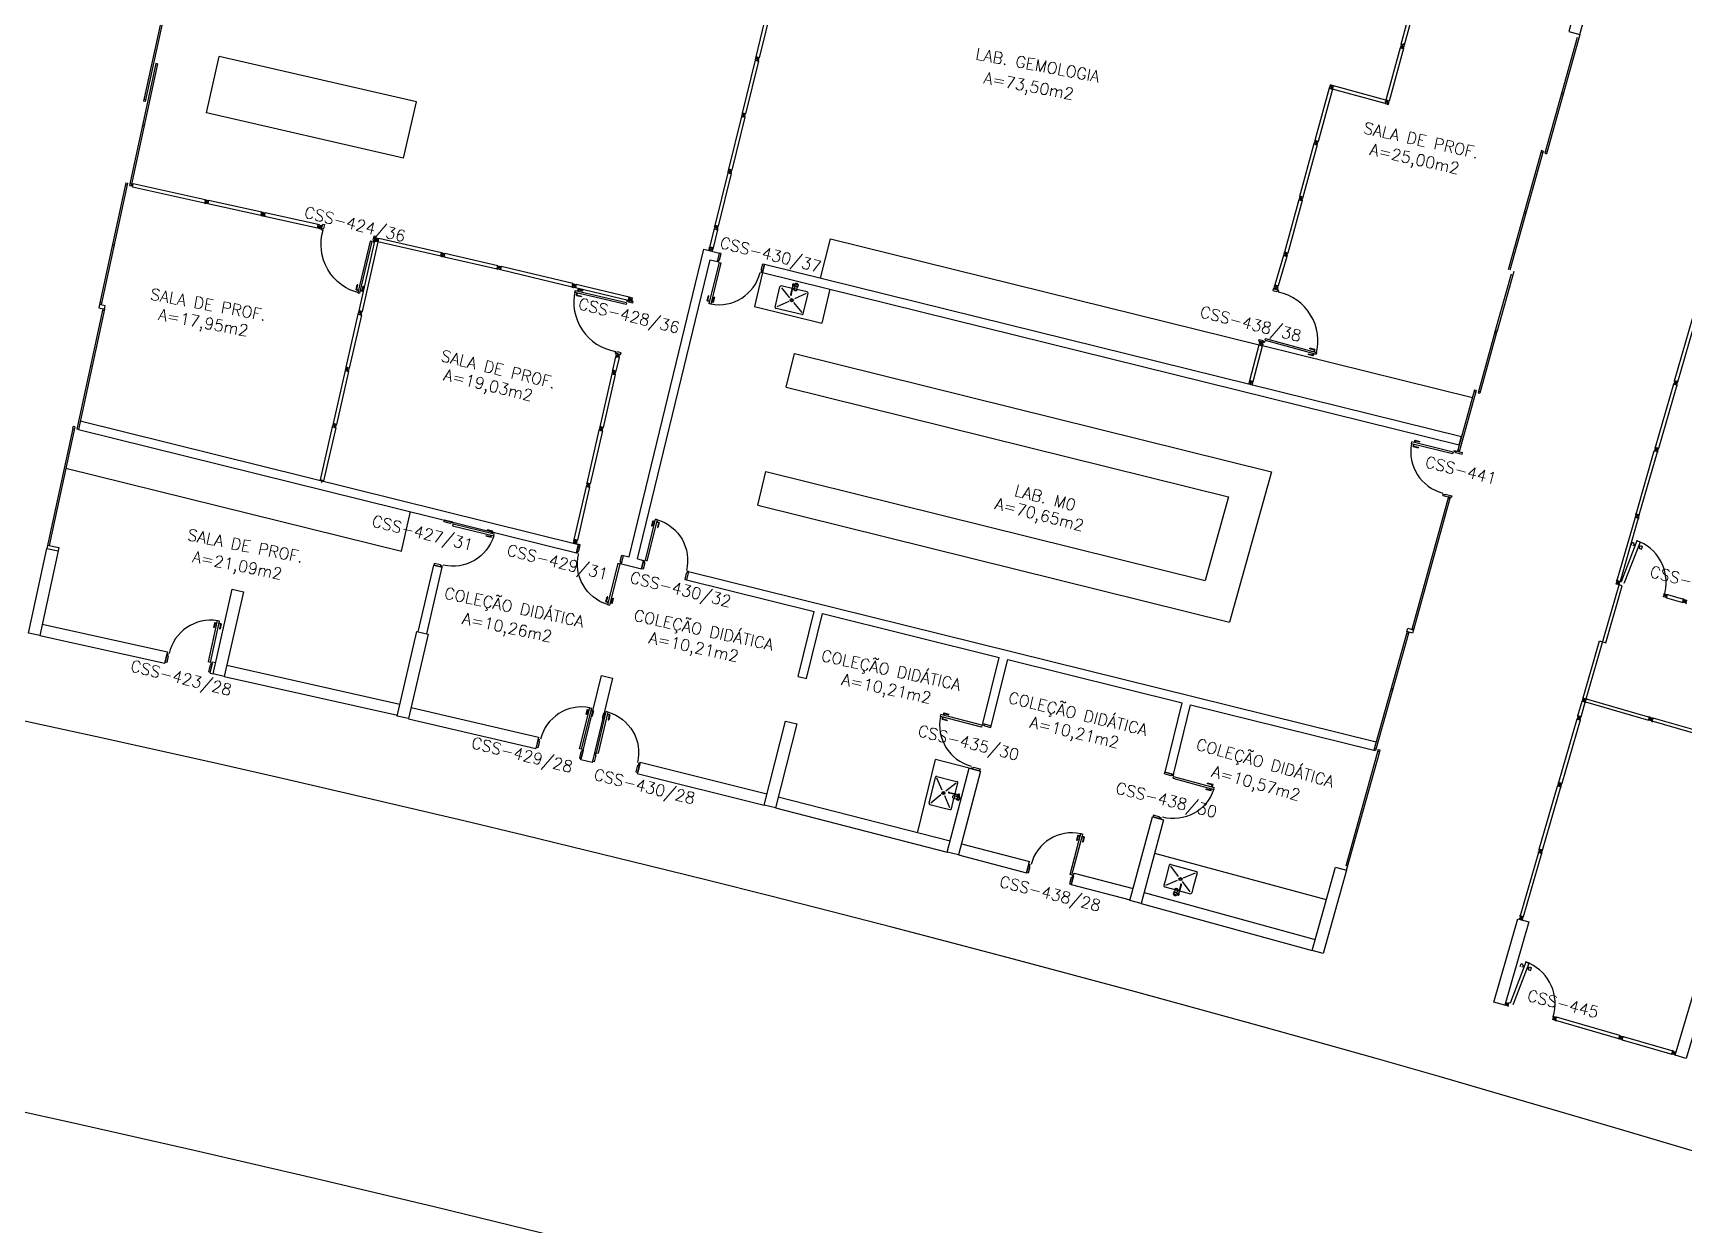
# Model space of a CAD drawing. Extents: x -152 to 150, y 325 to 437.
# Drawn here: x 81.53 to 110.09, y 365.49 to 386.11 of the extents above; entities that cross this region are included whole.
import ezdxf
from ezdxf.enums import TextEntityAlignment as Align

# ---------------------------------------------------------------- set-up
doc = ezdxf.new("R2010")
doc.units = 0
doc.header["$LTSCALE"] = 0.01
doc.header["$MEASUREMENT"] = 0
doc.layers.get('0').update_dxf_attribs({"linetype": 'CONTINUOUS'})
for name, color, linetype in [('ALV', 2, 'CONTINUOUS'), ('AREA', 2, 'CONTINUOUS'), ('BANC', 2, 'CONTINUOUS'), ('DIV', 2, 'CONTINUOUS'), ('ESQ', 1, 'CONTINUOUS'), ('ESTR', 3, 'CONTINUOUS'), ('PEÇAS', 1, 'CONTINUOUS'), ('PISO', 1, 'CONTINUOUS'), ('TEXTO', 2, 'CONTINUOUS'), ('TEXTO-ENDEREÇO', 2, 'CONTINUOUS')]:
    doc.layers.add(name, color=color, linetype=linetype)
doc.styles.add('UNB-100', font='simplex.shx', dxfattribs={"height": 3})
doc.styles.add('UNB-100-1', font='simplex.shx', dxfattribs={"height": 0.2})

# ---------------------------------------------------------------- blocks, each defined once
blk = doc.blocks.new('INOXA1-P')
for p, q in [((0.043, 0.008), (0.043, -0.022)), ((0.062, 0.04), (0.071, 0.04)), ((0.131, 0.048), (0.076, 0.043)), ((0.131, -0.002), (0.076, 0.003)), ((0.12, 0.23), (0.12, 0.047)), ((0.22, 0.25), (0.14, 0.25)), ((0.15, 0.22), (0.287, 0.043)), ((0.5, 0.25), (0.22, 0.25)), ((0.353, 0.043), (0.49, 0.22)), ((0.52, 0.23), (0.52, -0.23)), ((0.22, -0.027), (0.054, -0.027)), ((0.22, -0.037), (0.054, -0.037)), ((0.063, -0.003), (0.063, -0.021)), ((0.12, -0.001), (0.12, -0.027)), ((0.12, -0.037), (0.12, -0.23)), ((0.22, -0.25), (0.14, -0.25)), ((0.15, -0.22), (0.287, -0.043)), ((0.231, -0.027), (0.22, -0.027)), ((0.231, -0.037), (0.22, -0.037)), ((0.5, -0.25), (0.22, -0.25)), ((0.353, -0.043), (0.49, -0.22))]:
    blk.add_line(p, q)
blk.add_lwpolyline([(0.076, 0.003), (0.072, 0.004), (0.069, 0.009), (0.067, 0.015), (0.066, 0.023), (0.067, 0.031), (0.069, 0.037), (0.072, 0.042), (0.076, 0.043)])
blk.add_lwpolyline([(0.131, 0.048), (0.137, 0.046), (0.143, 0.041), (0.147, 0.033), (0.148, 0.023), (0.147, 0.013), (0.143, 0.006), (0.137, 0), (0.131, -0.002), (0.125, 0), (0.119, 0.006), (0.115, 0.013), (0.114, 0.023), (0.115, 0.033), (0.119, 0.041), (0.125, 0.046)], close=True)
for radius in [0.0266, 0.0163]:
    blk.add_circle((0.32, 0), radius)
for centre, radius, start, end in [((0.054, 0.023), 0.0349, 36.1705, 252.2568), ((0.054, 0.023), 0.0189, 62.7367, 235.7375), ((0.073, -0.003), 0.01, 102.8285, 180), ((0.054, 0.023), 0.0349, 285.5373, 323.9987), ((0.14, 0.23), 0.02, 90, 180), ((0.5, 0.23), 0.02, 360, 90), ((0.054, -0.032), 0.0145, 20.161, 339.839), ((0.054, -0.032), 0.005, 90.0037, 269.9963), ((0.14, -0.23), 0.02, 180, 270), ((0.231, -0.032), 0.00738, 222.6559, 137.3441), ((0.231, -0.032), 0.005, 269.9935, 90.0065), ((0.5, -0.23), 0.02, 270, 360)]:
    blk.add_arc(centre, radius, start, end)
blk = doc.blocks.new('PILAR-SSC')
for points in [[(0.003, -27.952), (0.203, -27.952), (0.203, -26.452), (0.003, -26.452)], [(0.203, -42.962), (0.203, -44.462), (0.003, -44.462), (0.003, -42.962)]]:
    blk.add_lwpolyline(points, close=True)
blk = doc.blocks.new('DIVMT-SSC')
for p, q in [((0, 0.005), (0, -0.005)), ((0, -0.005), (0, 0.005)), ((-0.03, -0.03), (-0.03, -0.97)), ((0.006, -0.03), (-0.006, -0.03)), ((-0.005, 0), (0.005, 0)), ((0.005, 0), (-0.005, 0)), ((0.006, -0.02), (0.006, -0.03)), ((0.03, -0.03), (0.03, -0.97)), ((0.03, -0.97), (-0.03, -0.97)), ((-0.006, -0.98), (-0.006, -0.97)), ((-0.006, -0.98), (0.006, -0.98)), ((0.006, -1.001), (-0.006, -1.001)), ((0.005, -0.97), (-0.005, -0.97)), ((0, -0.994), (0, -1.007)), ((0, -1.02), (0, -1.021)), ((0.006, -0.98), (0.006, -0.97))]:
    blk.add_line(p, q)
blk.add_lwpolyline([(0.006, -0.02), (-0.006, -0.02), (0.006, -0.02), (0.006, -0.03), (0.03, -0.03), (0.03, -0.008), (0.02, -0.008), (0.02, 0.008), (0.03, 0.008), (0.03, 0.03), (0.006, 0.03), (0.006, 0.02), (-0.006, 0.02), (-0.006, 0.03), (-0.03, 0.03), (-0.03, 0.008), (-0.02, 0.008), (-0.02, -0.008), (-0.03, -0.008), (-0.03, -0.03), (-0.006, -0.03), (-0.006, -0.02), (-0.006, -0.03)])
blk = doc.blocks.new('PD80-SSC')
at = {"color": 2}
for p, q in [((-0.777, 0.01), (-0.777, -0.03)), ((-0.777, 0.01), (-0.687, 0.01)), ((-0.687, 0), (-0.687, 0.01)), ((-0.075, 0), (0.075, 0)), ((-0.075, 0), (-0.075, -0.02)), ((0.075, -0.03), (0.075, 0)), ((-0.817, -0.065), (-0.817, -0.03)), ((-0.085, -0.03), (-0.817, -0.03)), ((-0.085, -0.065), (-0.817, -0.065)), ((-0.777, -0.105), (-0.777, -0.065)), ((-0.777, -0.105), (-0.687, -0.105)), ((-0.767, 0), (-0.767, -0.03)), ((-0.767, 0), (-0.687, 0)), ((-0.767, -0.095), (-0.767, -0.065)), ((-0.767, -0.095), (-0.687, -0.095)), ((-0.687, -0.095), (-0.687, -0.105)), ((-0.085, -0.03), (-0.085, -0.065)), ((-0.075, -0.02), (-0.04, -0.02)), ((-0.04, -0.03), (-0.04, -0.02)), ((-0.04, -0.03), (0.075, -0.03)), ((-0.075, -0.781), (-0.04, -0.781)), ((-0.075, -0.801), (-0.075, -0.781)), ((-0.075, -0.801), (0.075, -0.801)), ((-0.075, -0.802), (0.075, -0.802)), ((-0.04, -0.771), (0.075, -0.771)), ((-0.04, -0.771), (-0.04, -0.781)), ((0.075, -0.771), (0.075, -0.801))]:
    blk.add_line(p, q, dxfattribs=at)
at = {"color": 1}
blk.add_arc((-0.085, -0.03), 0.731, 182.6571, 270, dxfattribs=at)
blk = doc.blocks.new('MTT-SSC')
for p, q in [((-0.006, 0.03), (-0.03, 0.03)), ((-0.03, 0.008), (-0.03, 0.03)), ((-0.03, 0.008), (-0.02, 0.008)), ((-0.02, -0.008), (-0.02, 0.008)), ((-0.006, 0.0205), (-0.006, 0.03)), ((0.006, 0.0205), (-0.006, 0.0205)), ((0.0051, 0), (-0.0051, 0)), ((-0.0051, 0), (0.0051, 0)), ((0, -0.0051), (0, 0.0051)), ((0, 0.0051), (0, -0.0051)), ((0.006, 0.0205), (0.006, 0.03)), ((0.006, 0.03), (0.03, 0.03)), ((0.02, -0.008), (0.02, 0.008)), ((0.03, 0.008), (0.02, 0.008)), ((0.03, 0.008), (0.03, 0.03)), ((-0.03, -0.008), (-0.02, -0.008)), ((-0.03, -0.008), (-0.03, -0.03)), ((-0.03, -0.03), (-0.006, -0.03)), ((-0.03, -0.03), (-0.009, -0.03)), ((-0.009, -0.03), (-0.027, -0.03)), ((-0.006, -0.0205), (-0.006, -0.03)), ((-0.006, -0.0205), (-0.006, -0.03)), ((0.006, -0.0205), (-0.006, -0.0205)), ((-0.006, -0.0205), (0.006, -0.0205)), ((0.006, -0.0205), (0.006, -0.03)), ((0.006, -0.0205), (0.006, -0.03)), ((0.03, -0.03), (0.006, -0.03)), ((0.03, -0.008), (0.02, -0.008)), ((0.03, -0.008), (0.03, -0.03))]:
    blk.add_line(p, q)
blk = doc.blocks.new('DIV-SSC')
for p, q in [((-0.005, 0), (0.005, 0)), ((0, 0.005), (0, -0.005)), ((-0.03, -0.03), (-0.03, -0.97)), ((0.03, -0.03), (-0.03, -0.03)), ((-0.03, -0.03), (-0.009, -0.03)), ((-0.009, -0.03), (-0.027, -0.03)), ((-0.006, -0.02), (0.006, -0.02)), ((-0.006, -0.02), (-0.006, -0.03)), ((-0.005, -0.022), (0.005, -0.022)), ((-0.005, -0.022), (-0.005, -0.029)), ((0.005, -0.029), (-0.005, -0.029)), ((0.005, -0.03), (-0.005, -0.03)), ((0.005, -0.022), (0.005, -0.029)), ((0.006, -0.02), (0.006, -0.03)), ((0.03, -0.03), (0.03, -0.97)), ((0.03, -0.97), (-0.03, -0.97)), ((0.007, -0.999), (-0.007, -0.999)), ((-0.006, -0.98), (-0.006, -0.97)), ((-0.006, -0.98), (0.006, -0.98)), ((0.005, -0.97), (-0.005, -0.97)), ((0, -0.991), (0, -1.006)), ((0.006, -0.98), (0.006, -0.97))]:
    blk.add_line(p, q)
blk = doc.blocks.new('PDV2D-SSC')
for p, q in [((-0.148, 0.925), (-0.108, 0.925)), ((-0.148, 0.925), (-0.148, 0.835)), ((-0.138, 0.915), (-0.108, 0.915)), ((-0.138, 0.915), (-0.138, 0.835)), ((-0.106, 0.965), (-0.076, 0.965)), ((-0.106, 0.05), (-0.106, 0.965)), ((-0.076, 0.05), (-0.076, 0.965)), ((-0.034, 0.925), (-0.074, 0.925)), ((-0.044, 0.915), (-0.074, 0.915)), ((-0.044, 0.915), (-0.044, 0.835)), ((-0.034, 0.925), (-0.034, 0.835)), ((-0.138, 0.835), (-0.148, 0.835)), ((-0.044, 0.835), (-0.034, 0.835)), ((-0.95, 0.05), (-0.97, 0.05)), ((-0.97, 0.05), (-0.97, 0.035)), ((-0.97, 0.035), (-0.97, -0.035)), ((-0.95, 0.02), (-0.95, 0.05)), ((-0.95, 0.02), (-0.94, 0.02)), ((-0.94, -0.05), (-0.94, 0.02)), ((-0.076, 0.05), (-0.106, 0.05)), ((-0.051, 0.02), (-0.061, 0.02)), ((-0.061, -0.05), (-0.061, 0.02)), ((-0.051, 0.05), (-0.031, 0.05)), ((-0.051, 0.02), (-0.051, 0.05)), ((-0.031, 0.05), (-0.031, -0.05)), ((-0.97, -0.035), (-0.97, -0.05)), ((-0.97, -0.05), (-0.94, -0.05)), ((-0.031, -0.05), (-0.061, -0.05))]:
    blk.add_line(p, q)
at = {"color": 1}
blk.add_arc((-0.076, 0.1), 0.865, 90, 183.3214, dxfattribs=at)
blk = doc.blocks.new('A$C73356FFD')
at = {"layer": 'DIV'}
for p, q in [((0.025, 0.03), (0.035, 0.03)), ((0.035, 0.03), (0.025, 0.03)), ((0.03, 0.025), (0.03, 0.035)), ((0.03, 0.035), (0.03, 0.025))]:
    blk.add_line(p, q, dxfattribs=at)
blk.add_lwpolyline([(0.009, 0.036), (0, 0.036), (0, 0.06), (0.022, 0.06), (0.022, 0.05), (0.038, 0.05), (0.038, 0.06), (0.06, 0.06), (0.06, 0.036), (0.05, 0.036), (0.05, 0.024), (0.06, 0.024), (0.06, 0), (0.038, 0), (0.038, 0.01), (0.022, 0.01), (0.022, 0), (0, 0), (0, 0.024), (0.009, 0.024)], close=True, dxfattribs=at)
blk = doc.blocks.new('A$C265F004B')
at = {"linetype": 'Continuous'}
blk.add_blockref('A$C73356FFD', (0, 0), dxfattribs=at)
blk = doc.blocks.new('DIVINI-SSC')
for p, q in [((-0.02, 0), (-0.02, -0.008)), ((-0.02, 0), (0.001, 0)), ((-0.005, 0), (0.005, 0)), ((0, 0.005), (0, -0.005)), ((0.001, 0), (0.02, 0)), ((-0.03, -0.008), (-0.02, -0.008)), ((-0.03, -0.008), (-0.03, -0.028)), ((-0.03, -0.028), (-0.008, -0.028)), ((-0.03, -0.03), (0.03, -0.03)), ((-0.03, -0.975), (-0.03, -0.03)), ((-0.009, -0.03), (-0.027, -0.03)), ((-0.008, -0.019), (0.008, -0.019)), ((-0.008, -0.019), (-0.008, -0.028)), ((-0.006, -0.021), (-0.006, -0.03)), ((0.006, -0.021), (-0.006, -0.021)), ((-0.006, -0.023), (-0.006, -0.027)), ((-0.004, -0.021), (0.004, -0.021)), ((0.006, -0.021), (0.006, -0.03)), ((0.006, -0.023), (0.006, -0.027)), ((0.008, -0.019), (0.008, -0.028)), ((0.03, -0.028), (0.008, -0.028)), ((0.009, -0.03), (0.027, -0.03)), ((0.02, 0), (0.02, -0.008)), ((0.03, -0.008), (0.02, -0.008)), ((0.03, -0.008), (0.03, -0.028)), ((0.03, -0.975), (0.03, -0.03)), ((-0.03, -0.975), (0.03, -0.975)), ((-0.009, -0.975), (-0.027, -0.975)), ((-0.006, -0.985), (-0.006, -0.975)), ((0.006, -0.985), (-0.006, -0.985)), ((0.006, -1.01), (-0.006, -1.01)), ((0, -0.985), (0, -0.988)), ((0, -1.003), (0, -1.018)), ((0.004, -0.951), (0.004, -0.953)), ((0.006, -0.985), (0.006, -0.975)), ((0.03, -0.975), (0.009, -0.975)), ((0.009, -0.975), (0.027, -0.975))]:
    blk.add_line(p, q)
blk = doc.blocks.new('MTDIV-SSC')
for p, q in [((-0.0185, 0.0285), (-0.0285, 0.0285)), ((-0.0285, 0.0185), (-0.0285, 0.0285)), ((-0.0265, 0.0185), (-0.0285, 0.0185)), ((-0.0265, 0.0265), (-0.0185, 0.0265)), ((-0.0265, 0.0235), (-0.0265, 0.0265)), ((-0.0215, 0.0235), (-0.0265, 0.0235)), ((-0.0265, 0.0235), (0.0265, 0.0235)), ((-0.0265, 0.0215), (-0.0235, 0.0215)), ((-0.0265, 0.0185), (-0.0265, 0.0215)), ((-0.0235, 0.0215), (-0.0235, -0.0215)), ((-0.0215, 0.0235), (-0.0215, 0.0215)), ((-0.0215, 0.0215), (0.0215, 0.0215)), ((-0.0215, 0.0195), (-0.0215, -0.0195)), ((-0.0215, 0.0195), (0.0195, 0.0195)), ((-0.0185, 0.0265), (-0.0185, 0.0285)), ((-0.0049, 0), (0.0049, 0)), ((0, -0.0049), (0, 0.0049)), ((0.0195, 0.0095), (0.0115, 0.0095)), ((0.0115, 0.0095), (0.0115, 0.0075)), ((0.0215, 0.0075), (0.0115, 0.0075)), ((0.0135, 0.0075), (0.0135, 0.0055)), ((0.0215, 0.0055), (0.0135, 0.0055)), ((0.0185, 0.0285), (0.0285, 0.0285)), ((0.0185, 0.0265), (0.0185, 0.0285)), ((0.0185, 0.0265), (0.0265, 0.0265)), ((0.0195, 0.0195), (0.0195, 0.0095)), ((0.0215, 0.0235), (0.0265, 0.0235)), ((0.0215, 0.0235), (0.0215, 0.0075)), ((0.0215, 0.0055), (0.0215, -0.0055)), ((0.0265, 0.0215), (0.0235, 0.0215)), ((0.0235, 0.0215), (0.0235, -0.0215)), ((0.0265, 0.0235), (0.0265, 0.0265)), ((0.0265, 0.0185), (0.0265, 0.0215)), ((0.0265, 0.0185), (0.0285, 0.0185)), ((0.0285, 0.0185), (0.0285, 0.0285)), ((-0.0285, -0.0185), (-0.0265, -0.0185)), ((-0.0285, -0.0185), (-0.0285, -0.0285)), ((-0.0185, -0.0285), (-0.0285, -0.0285)), ((-0.0265, -0.0185), (-0.0265, -0.0215)), ((-0.0265, -0.0215), (-0.0235, -0.0215)), ((-0.0215, -0.0235), (-0.0265, -0.0235)), ((-0.0265, -0.0235), (-0.0265, -0.0265)), ((0.0265, -0.0235), (-0.0265, -0.0235)), ((-0.0185, -0.0265), (-0.0265, -0.0265)), ((-0.0215, -0.0195), (0.0195, -0.0195)), ((-0.0215, -0.0215), (-0.0215, -0.0235)), ((-0.0215, -0.0215), (0.0215, -0.0215)), ((-0.0185, -0.0265), (-0.0185, -0.0285)), ((0.0215, -0.0075), (0.0115, -0.0075)), ((0.0115, -0.0075), (0.0115, -0.0095)), ((0.0195, -0.0095), (0.0115, -0.0095)), ((0.0215, -0.0055), (0.0135, -0.0055)), ((0.0135, -0.0055), (0.0135, -0.0075)), ((0.0265, -0.0265), (0.0185, -0.0265)), ((0.0185, -0.0265), (0.0185, -0.0285)), ((0.0185, -0.0285), (0.0285, -0.0285)), ((0.0195, -0.0095), (0.0195, -0.0195)), ((0.0215, -0.0075), (0.0215, -0.0235)), ((0.0215, -0.0235), (0.0265, -0.0235)), ((0.0265, -0.0215), (0.0235, -0.0215)), ((0.0285, -0.0185), (0.0265, -0.0185)), ((0.0265, -0.0185), (0.0265, -0.0215)), ((0.0265, -0.0235), (0.0265, -0.0265)), ((0.0285, -0.0185), (0.0285, -0.0285))]:
    blk.add_line(p, q)
blk = doc.blocks.new('DIV12-SSC')
for p, q in [((-0.005, 0), (0.005, 0)), ((0, -0.005), (0, 0.005)), ((0.024, 0.019), (0.029, 0.019)), ((0.024, 0.019), (0.024, 0.017)), ((0.024, 0.017), (0.029, 0.017)), ((0.029, 0.03), (0.043, 0.03)), ((0.029, 0.019), (0.029, 0.03)), ((0.029, -0.017), (0.029, 0.017)), ((0.03, 0.029), (1.169, 0.029)), ((0.03, -0.029), (0.03, 0.029)), ((0.043, 0.03), (0.043, 0.029)), ((1.157, 0.03), (1.157, 0.029)), ((1.171, 0.03), (1.157, 0.03)), ((1.169, -0.029), (1.169, 0.029)), ((1.171, 0.019), (1.171, 0.03)), ((1.176, 0.019), (1.171, 0.019)), ((1.176, 0.017), (1.171, 0.017)), ((1.171, -0.017), (1.171, 0.017)), ((1.176, 0.019), (1.176, 0.017)), ((1.195, 0), (1.205, 0)), ((1.2, -0.005), (1.2, 0.005)), ((0.024, -0.017), (0.029, -0.017)), ((0.024, -0.017), (0.024, -0.019)), ((0.024, -0.019), (0.029, -0.019)), ((0.029, -0.031), (0.029, -0.019)), ((0.029, -0.031), (0.043, -0.031)), ((0.03, -0.029), (1.169, -0.029)), ((0.043, -0.029), (0.043, -0.031)), ((1.157, -0.029), (1.157, -0.031)), ((1.171, -0.031), (1.157, -0.031)), ((1.176, -0.017), (1.171, -0.017)), ((1.176, -0.019), (1.171, -0.019)), ((1.171, -0.031), (1.171, -0.019)), ((1.176, -0.017), (1.176, -0.019))]:
    blk.add_line(p, q)
blk = doc.blocks.new('PLXE-SSC')
for p, q in [((0.043, 0.69), (0.048, 0.74)), ((0.121, 0.788), (0.047, 0.032)), ((0.087, 0.736), (0.048, 0.74)), ((0.082, 0.686), (0.084, 0.701)), ((0.112, 0.698), (0.084, 0.701)), ((0.086, 0.721), (0.087, 0.736)), ((0.114, 0.718), (0.086, 0.721)), ((0.178, 0.782), (0.103, 0.027)), ((0.119, 0.79), (0.118, 0.776)), ((0.118, 0.776), (0.12, 0.776)), ((0.131, 0.789), (0.119, 0.79)), ((0.178, 0.782), (0.121, 0.788)), ((0.131, 0.794), (0.133, 0.794)), ((0.131, 0.794), (0.131, 0.789)), ((0.133, 0.794), (0.133, 0.789)), ((0.166, 0.786), (0.133, 0.789)), ((0.166, 0.791), (0.168, 0.79)), ((0.166, 0.791), (0.166, 0.786)), ((0.168, 0.79), (0.168, 0.785)), ((0.18, 0.784), (0.168, 0.785)), ((0.169, 0.693), (0.197, 0.69)), ((0.171, 0.713), (0.199, 0.71)), ((0.176, 0.77), (0.178, 0.77)), ((0.18, 0.784), (0.178, 0.77)), ((0.195, 0.675), (0.197, 0.69)), ((0.195, 0.675), (0.235, 0.671)), ((0.199, 0.71), (0.2, 0.725)), ((0.2, 0.725), (0.24, 0.721)), ((0.235, 0.671), (0.24, 0.721)), ((-0.008, 0), (0.008, 0)), ((0, 0.006), (0, -0.007)), ((0.044, 0.031), (0.046, 0.045)), ((0.046, 0.045), (0.048, 0.045)), ((0.105, 0.025), (0.106, 0.039))]:
    blk.add_line(p, q)
blk.add_arc((0.065, 0.028), 0.764, 357.9063, 81.358)

msp = doc.modelspace()

# ---------------------------------------------------------------- linework, layer by layer
at = {"layer": 'ALV'}
for p, q in [((91.844, 377.045), (93.134, 382.368)), ((91.99, 377.009), (93.245, 382.186)), ((93.134, 382.368), (93.407, 382.3)), ((93.245, 382.186), (93.371, 382.155)), ((93.371, 382.155), (93.407, 382.3)), ((94.186, 382.108), (94.149, 381.962)), ((94.15, 381.962), (106.204, 378.981)), ((94.186, 382.108), (106.244, 379.125)), ((82.348, 379.396), (90.969, 377.261)), ((82.316, 379.249), (90.935, 377.115)), ((106.204, 378.981), (106.244, 379.125)), ((90.969, 377.261), (90.932, 377.116)), ((91.713, 376.923), (91.747, 377.069)), ((91.747, 377.069), (91.844, 377.045)), ((88.196, 375.746), (88.463, 376.902)), ((88.342, 375.712), (88.609, 376.868)), ((88.463, 376.902), (88.609, 376.868)), ((91.713, 376.923), (92.056, 376.838)), ((91.99, 377.009), (92.092, 376.983)), ((92.056, 376.838), (92.092, 376.983)), ((92.87, 376.791), (92.834, 376.645)), ((92.87, 376.791), (104.769, 373.845)), ((92.834, 376.645), (95.043, 376.098)), ((94.765, 374.976), (95.043, 376.098)), ((94.91, 374.938), (95.188, 376.062)), ((95.188, 376.062), (98.247, 375.305)), ((81.648, 375.682), (83.808, 375.206)), ((81.69, 375.878), (83.855, 375.4)), ((83.855, 375.4), (83.808, 375.206)), ((84.593, 375.033), (84.636, 375.228)), ((84.593, 375.033), (84.644, 375.021)), ((84.636, 375.228), (84.688, 375.216)), ((84.883, 375.172), (87.878, 374.498)), ((97.963, 374.159), (98.247, 375.305)), ((98.108, 374.121), (98.392, 375.269)), ((98.392, 375.269), (101.412, 374.521)), ((84.839, 374.977), (87.833, 374.304)), ((94.765, 374.976), (94.91, 374.938)), ((101.114, 373.318), (101.412, 374.521)), ((101.258, 373.279), (101.557, 374.485)), ((101.557, 374.485), (104.728, 373.7)), ((88.024, 374.245), (90.229, 373.729)), ((88.07, 374.44), (90.277, 373.924)), ((90.277, 373.924), (90.229, 373.729)), ((97.963, 374.159), (98.108, 374.121)), ((104.769, 373.845), (104.728, 373.7)), ((92.031, 373.491), (91.984, 373.297)), ((92.031, 373.491), (94.228, 372.944)), ((101.114, 373.318), (101.258, 373.279)), ((91.984, 373.297), (94.181, 372.749)), ((94.424, 372.894), (97.396, 372.132)), ((94.375, 372.7), (97.347, 371.938)), ((97.541, 371.887), (98.717, 371.58)), ((97.591, 372.081), (98.768, 371.774)), ((98.717, 371.58), (98.768, 371.774)), ((99.492, 371.373), (99.545, 371.571)), ((99.493, 371.377), (100.509, 371.112)), ((99.545, 371.571), (100.561, 371.305)), ((100.699, 371.047), (103.657, 370.234)), ((100.751, 371.24), (103.709, 370.427))]:
    msp.add_line(p, q, dxfattribs=at)
at = {"layer": 'BANC'}
for p, q in [((84.529, 384.726), (84.753, 385.7)), ((88.164, 384.914), (84.753, 385.7)), ((87.94, 383.94), (88.164, 384.914)), ((87.94, 383.94), (84.529, 384.726)), ((95.156, 381.868), (95.324, 382.547)), ((95.324, 382.547), (102.741, 380.713)), ((94.562, 379.978), (94.703, 380.561)), ((94.703, 380.561), (102.959, 378.517)), ((102.799, 380.699), (106.432, 379.8)), ((94.562, 379.978), (102.215, 378.083)), ((82.1, 378.58), (87.903, 377.145)), ((94.067, 377.937), (94.208, 378.52)), ((94.208, 378.52), (101.811, 376.637)), ((102.959, 378.517), (102.232, 375.915)), ((94.067, 377.937), (102.232, 375.915)), ((102.215, 378.083), (101.811, 376.637)), ((87.903, 377.145), (88.061, 377.827))]:
    msp.add_line(p, q, dxfattribs=at)
at = {"layer": 'DIV'}
for p, q in [((83.249, 383.476), (83.247, 383.465)), ((83.247, 383.465), (83.256, 383.463)), ((83.249, 383.476), (83.259, 383.474)), ((83.251, 383.439), (83.264, 383.498)), ((84.497, 383.164), (83.251, 383.439)), ((83.256, 383.464), (83.258, 383.473)), ((84.51, 383.223), (83.264, 383.498)), ((86.461, 382.761), (86.512, 382.752)), ((86.461, 382.761), (86.512, 382.752)), ((86.49, 382.775), (86.478, 382.721)), ((86.49, 382.775), (86.478, 382.721)), ((86.494, 382.755), (86.48, 382.758)), ((86.484, 382.749), (86.487, 382.763)), ((93.317, 382.74), (93.312, 382.719)), ((93.317, 382.74), (93.327, 382.738)), ((93.321, 382.756), (93.326, 382.777)), ((93.321, 382.756), (93.331, 382.753)), ((93.326, 382.777), (93.349, 382.772)), ((93.331, 382.753), (93.327, 382.738)), ((93.343, 382.742), (93.353, 382.74)), ((93.343, 382.742), (93.353, 382.74)), ((93.347, 382.76), (93.349, 382.772)), ((93.347, 382.76), (93.358, 382.758)), ((93.349, 382.746), (93.347, 382.736)), ((93.349, 382.746), (93.347, 382.736)), ((93.358, 382.758), (93.361, 382.769)), ((93.384, 382.763), (93.361, 382.769)), ((93.369, 382.744), (93.366, 382.728)), ((93.379, 382.742), (93.369, 382.744)), ((93.379, 382.742), (93.384, 382.763)), ((87.439, 382.508), (87.166, 381.3)), ((87.497, 382.495), (87.224, 381.287)), ((87.439, 382.508), (87.462, 382.503)), ((87.497, 382.495), (87.439, 382.508)), ((87.439, 382.508), (87.459, 382.503)), ((87.459, 382.503), (87.442, 382.507)), ((87.464, 382.512), (87.462, 382.503)), ((87.464, 382.512), (87.462, 382.503)), ((87.473, 382.5), (87.463, 382.502)), ((87.476, 382.509), (87.464, 382.512)), ((87.464, 382.512), (87.476, 382.509)), ((87.483, 382.529), (87.468, 382.532)), ((87.48, 382.529), (87.47, 382.532)), ((87.47, 382.532), (87.48, 382.529)), ((87.473, 382.524), (87.476, 382.537)), ((87.474, 382.526), (87.476, 382.536)), ((87.476, 382.536), (87.474, 382.526)), ((87.476, 382.509), (87.474, 382.5)), ((87.476, 382.509), (87.474, 382.5)), ((87.497, 382.495), (87.474, 382.5)), ((87.495, 382.532), (87.493, 382.52)), ((87.493, 382.52), (87.502, 382.518)), ((87.495, 382.532), (87.505, 382.53)), ((87.497, 382.495), (87.51, 382.553)), ((88.583, 382.245), (87.497, 382.495)), ((87.502, 382.519), (87.504, 382.529)), ((88.596, 382.304), (87.51, 382.553)), ((93.312, 382.719), (93.235, 382.405)), ((93.37, 382.705), (93.294, 382.391)), ((93.335, 382.713), (93.312, 382.719)), ((93.37, 382.705), (93.312, 382.719)), ((93.312, 382.719), (93.332, 382.714)), ((93.332, 382.714), (93.315, 382.718)), ((93.337, 382.722), (93.335, 382.713)), ((93.337, 382.722), (93.335, 382.713)), ((93.346, 382.711), (93.336, 382.713)), ((93.337, 382.722), (93.349, 382.72)), ((93.337, 382.722), (93.349, 382.72)), ((93.349, 382.72), (93.347, 382.71)), ((93.349, 382.72), (93.347, 382.71)), ((93.347, 382.71), (93.37, 382.705)), ((93.35, 382.71), (93.367, 382.705)), ((93.375, 382.726), (93.366, 382.728)), ((93.375, 382.726), (93.37, 382.705)), ((88.583, 382.245), (88.596, 382.304)), ((88.588, 382.27), (88.591, 382.28)), ((88.597, 382.268), (88.589, 382.27)), ((88.596, 382.304), (88.592, 382.283)), ((88.592, 382.283), (88.596, 382.301)), ((88.599, 382.278), (88.592, 382.279)), ((88.599, 382.278), (88.597, 382.268)), ((88.6, 382.278), (88.597, 382.267)), ((88.624, 382.267), (88.614, 382.269)), ((88.62, 382.273), (88.618, 382.263)), ((93.294, 382.391), (93.235, 382.405)), ((93.252, 382.37), (93.262, 382.367)), ((93.256, 382.39), (93.259, 382.399)), ((93.256, 382.39), (93.268, 382.387)), ((93.256, 382.364), (93.259, 382.373)), ((93.259, 382.373), (93.256, 382.364)), ((93.269, 382.396), (93.26, 382.399)), ((93.268, 382.387), (93.27, 382.396)), ((103.164, 382.258), (103.016, 381.751)), ((103.222, 382.243), (103.074, 381.735)), ((103.17, 382.28), (103.164, 382.258)), ((103.164, 382.258), (103.187, 382.252)), ((103.222, 382.243), (103.164, 382.258)), ((103.164, 382.258), (103.185, 382.253)), ((103.185, 382.253), (103.167, 382.258)), ((103.17, 382.28), (103.18, 382.277)), ((103.174, 382.295), (103.18, 382.316)), ((103.174, 382.295), (103.184, 382.292)), ((103.203, 382.31), (103.18, 382.316)), ((103.18, 382.277), (103.184, 382.292)), ((103.19, 382.261), (103.187, 382.252)), ((103.19, 382.261), (103.187, 382.252)), ((103.198, 382.249), (103.188, 382.252)), ((103.201, 382.258), (103.19, 382.261)), ((103.19, 382.261), (103.201, 382.258)), ((103.206, 382.278), (103.196, 382.281)), ((103.196, 382.281), (103.206, 382.278)), ((103.201, 382.258), (103.199, 382.249)), ((103.201, 382.258), (103.199, 382.249)), ((103.222, 382.243), (103.199, 382.249)), ((103.2, 382.274), (103.202, 382.284)), ((103.202, 382.284), (103.2, 382.274)), ((103.201, 382.301), (103.203, 382.31)), ((103.212, 382.298), (103.201, 382.301)), ((103.212, 382.298), (103.215, 382.307)), ((103.215, 382.307), (103.238, 382.3)), ((103.218, 382.266), (103.223, 382.282)), ((103.228, 382.264), (103.218, 382.266)), ((103.228, 382.264), (103.222, 382.243)), ((103.232, 382.279), (103.223, 382.282)), ((103.232, 382.279), (103.238, 382.3)), ((89.615, 382.008), (89.629, 382.067)), ((90.857, 381.712), (89.615, 382.008)), ((90.871, 381.771), (89.629, 382.067)), ((90.857, 381.712), (90.871, 381.771)), ((90.862, 381.737), (90.865, 381.746)), ((90.871, 381.733), (90.862, 381.736)), ((90.863, 381.736), (90.866, 381.746)), ((90.871, 381.735), (90.863, 381.736)), ((90.874, 381.745), (90.865, 381.747)), ((90.871, 381.771), (90.866, 381.75)), ((90.866, 381.75), (90.87, 381.768)), ((90.873, 381.744), (90.866, 381.746)), ((90.874, 381.745), (90.871, 381.733)), ((90.873, 381.744), (90.871, 381.735)), ((90.898, 381.733), (90.888, 381.736)), ((90.894, 381.739), (90.892, 381.729)), ((91.83, 381.48), (91.85, 381.475)), ((91.888, 381.467), (91.83, 381.48)), ((91.83, 381.48), (91.853, 381.475)), ((91.85, 381.475), (91.832, 381.479)), ((91.855, 381.484), (91.853, 381.475)), ((91.855, 381.484), (91.853, 381.475)), ((91.864, 381.472), (91.854, 381.474)), ((91.855, 381.484), (91.867, 381.481)), ((91.867, 381.481), (91.855, 381.484)), ((91.873, 381.501), (91.859, 381.504)), ((91.86, 381.504), (91.87, 381.501)), ((91.87, 381.501), (91.86, 381.504)), ((91.864, 381.495), (91.867, 381.509)), ((91.867, 381.507), (91.864, 381.497)), ((91.864, 381.497), (91.867, 381.507)), ((91.867, 381.481), (91.865, 381.472)), ((91.867, 381.481), (91.865, 381.472)), ((91.888, 381.467), (91.865, 381.472)), ((91.886, 381.504), (91.884, 381.492)), ((91.884, 381.492), (91.893, 381.49)), ((91.886, 381.504), (91.895, 381.502)), ((91.887, 381.467), (91.901, 381.525)), ((91.893, 381.491), (91.895, 381.501)), ((87.224, 381.287), (87.166, 381.3)), ((87.194, 381.262), (87.182, 381.265)), ((87.184, 381.245), (87.184, 381.244)), ((87.187, 381.286), (87.189, 381.295)), ((87.187, 381.286), (87.199, 381.283)), ((87.19, 381.271), (87.187, 381.257)), ((87.2, 381.293), (87.19, 381.295)), ((87.199, 381.283), (87.201, 381.292)), ((91.609, 380.505), (91.556, 380.272)), ((91.668, 380.492), (91.609, 380.505)), ((91.668, 380.492), (91.615, 380.259)), ((102.58, 380.093), (102.741, 380.713)), ((102.638, 380.078), (102.799, 380.698)), ((102.741, 380.713), (102.799, 380.698)), ((102.766, 380.716), (102.764, 380.707)), ((102.765, 380.707), (102.774, 380.704)), ((102.778, 380.713), (102.766, 380.716)), ((102.782, 380.733), (102.772, 380.736)), ((102.778, 380.713), (102.775, 380.704)), ((102.779, 380.739), (102.776, 380.729)), ((102.776, 380.729), (102.779, 380.739)), ((91.615, 380.259), (91.556, 380.272)), ((91.585, 380.234), (91.573, 380.237)), ((91.575, 380.217), (91.574, 380.216)), ((91.58, 380.243), (91.577, 380.229)), ((91.578, 380.258), (91.58, 380.267)), ((91.578, 380.258), (91.589, 380.255)), ((91.59, 380.264), (91.581, 380.267)), ((91.589, 380.255), (91.591, 380.264)), ((102.58, 380.093), (102.638, 380.078)), ((108.402, 374.59), (108.969, 376.559)), ((108.74, 375.559), (109.024, 376.544)), ((109.024, 376.544), (108.969, 376.559)), ((109.766, 376.375), (109.776, 376.372)), ((109.77, 376.369), (109.772, 376.379)), ((109.789, 376.351), (109.794, 376.35)), ((109.789, 376.351), (109.789, 376.349)), ((109.789, 376.349), (109.793, 376.348)), ((109.79, 376.337), (109.793, 376.348)), ((109.79, 376.337), (109.804, 376.333)), ((109.792, 376.338), (109.808, 376.393)), ((109.792, 376.338), (110.071, 376.256)), ((109.794, 376.35), (109.803, 376.382)), ((109.799, 376.385), (109.798, 376.383)), ((109.798, 376.383), (109.803, 376.382)), ((109.799, 376.385), (109.804, 376.384)), ((109.804, 376.384), (109.807, 376.395)), ((109.804, 376.334), (109.804, 376.333)), ((109.807, 376.395), (109.821, 376.391)), ((109.808, 376.393), (110.086, 376.311)), ((109.821, 376.391), (109.82, 376.389)), ((110.059, 376.26), (110.058, 376.258)), ((110.072, 376.254), (110.058, 376.258)), ((110.071, 376.256), (110.086, 376.311)), ((110.072, 376.254), (110.075, 376.265)), ((110.075, 376.316), (110.075, 376.315)), ((110.089, 376.312), (110.075, 376.316)), ((110.08, 376.264), (110.075, 376.265)), ((110.076, 376.267), (110.085, 376.299)), ((110.081, 376.266), (110.076, 376.267)), ((110.081, 376.266), (110.08, 376.264)), ((110.09, 376.298), (110.085, 376.299)), ((110.086, 376.301), (110.089, 376.312)), ((110.09, 376.3), (110.086, 376.301)), ((110.09, 376.3), (110.09, 376.298)), ((108.347, 374.605), (108.631, 375.59)), ((108.631, 375.59), (108.74, 375.559)), ((108.256, 374.292), (108.331, 374.549)), ((108.311, 374.276), (108.385, 374.533)), ((108.329, 374.551), (108.325, 374.537)), ((108.325, 374.537), (108.327, 374.537)), ((108.341, 374.548), (108.329, 374.551)), ((108.385, 374.533), (108.331, 374.549)), ((108.342, 374.553), (108.341, 374.548)), ((108.342, 374.553), (108.344, 374.552)), ((108.344, 374.552), (108.343, 374.547)), ((108.374, 374.538), (108.343, 374.547)), ((108.376, 374.543), (108.374, 374.538)), ((108.376, 374.543), (108.378, 374.542)), ((108.378, 374.542), (108.376, 374.538)), ((108.388, 374.534), (108.376, 374.538)), ((108.382, 374.521), (108.384, 374.52)), ((108.388, 374.534), (108.384, 374.52)), ((108.254, 374.291), (108.258, 374.305)), ((108.265, 374.287), (108.254, 374.291)), ((108.311, 374.276), (108.256, 374.292)), ((108.258, 374.305), (108.26, 374.304)), ((108.264, 374.283), (108.265, 374.287)), ((108.264, 374.283), (108.266, 374.282)), ((108.266, 374.282), (108.267, 374.287)), ((108.299, 374.278), (108.267, 374.287)), ((108.28, 374.253), (108.27, 374.256)), ((108.274, 374.25), (108.277, 374.26)), ((108.298, 374.273), (108.299, 374.278)), ((108.298, 374.273), (108.3, 374.272)), ((108.3, 374.272), (108.301, 374.277)), ((108.312, 374.274), (108.301, 374.277)), ((108.312, 374.274), (108.316, 374.288)), ((108.315, 374.288), (108.316, 374.288)), ((109.035, 368.735), (109.039, 368.746)), ((109.039, 368.746), (109.052, 368.742)), ((108.998, 368.726), (109.007, 368.723)), ((109.001, 368.72), (109.004, 368.73)), ((109.021, 368.702), (109.02, 368.701)), ((109.02, 368.701), (109.025, 368.699)), ((109.021, 368.702), (109.025, 368.701)), ((109.021, 368.688), (109.025, 368.699)), ((109.021, 368.688), (109.035, 368.684)), ((109.024, 368.689), (109.04, 368.744)), ((109.024, 368.689), (109.881, 368.442)), ((109.025, 368.701), (109.035, 368.733)), ((109.03, 368.736), (109.035, 368.735)), ((109.03, 368.736), (109.03, 368.734)), ((109.03, 368.734), (109.035, 368.733)), ((109.036, 368.685), (109.035, 368.684)), ((109.04, 368.744), (109.897, 368.497)), ((109.052, 368.742), (109.052, 368.74)), ((109.881, 368.442), (109.897, 368.497)), ((109.886, 368.502), (109.886, 368.5)), ((109.9, 368.498), (109.886, 368.502)), ((109.887, 368.453), (109.896, 368.485)), ((109.901, 368.483), (109.896, 368.485)), ((109.897, 368.486), (109.9, 368.498)), ((109.901, 368.485), (109.897, 368.486)), ((109.901, 368.485), (109.901, 368.483)), ((109.914, 368.462), (109.924, 368.459)), ((109.917, 368.456), (109.92, 368.466)), ((109.87, 368.445), (109.869, 368.444)), ((109.883, 368.439), (109.869, 368.444)), ((109.883, 368.439), (109.886, 368.451)), ((109.891, 368.45), (109.886, 368.451)), ((109.892, 368.452), (109.887, 368.453)), ((109.892, 368.452), (109.891, 368.45))]:
    msp.add_line(p, q, dxfattribs=at)
at = {"layer": 'ESQ'}
for p, q in [((83.892, 387.008), (83.443, 384.928)), ((83.922, 387.002), (83.472, 384.922)), ((108.246, 386.032), (107.686, 384.026)), ((108.291, 386.082), (107.715, 384.018)), ((83.653, 385.579), (83.197, 383.47)), ((83.682, 385.572), (83.227, 383.464)), ((83.676, 385.543), (83.647, 385.549)), ((83.682, 385.572), (83.653, 385.579)), ((107.97, 385.044), (107.999, 385.036)), ((107.978, 385.073), (108.007, 385.064)), ((83.472, 384.922), (83.443, 384.928)), ((83.479, 384.951), (83.449, 384.958)), ((83.45, 384.496), (83.42, 384.502)), ((83.456, 384.525), (83.427, 384.531)), ((107.627, 384.074), (107.051, 382.013)), ((107.656, 384.066), (107.08, 382.005)), ((107.647, 384.037), (107.619, 384.045)), ((107.656, 384.066), (107.627, 384.074)), ((107.686, 384.026), (107.715, 384.018)), ((107.694, 384.055), (107.723, 384.047)), ((83.135, 383.514), (82.68, 381.409)), ((83.164, 383.507), (82.71, 381.403)), ((83.129, 383.484), (83.158, 383.478)), ((83.135, 383.514), (83.164, 383.507)), ((83.197, 383.47), (83.227, 383.464)), ((83.233, 383.493), (83.204, 383.499)), ((107.334, 383.028), (107.363, 383.02)), ((107.326, 382.999), (107.355, 382.991)), ((82.929, 382.416), (82.899, 382.422)), ((82.935, 382.445), (82.906, 382.452)), ((107.101, 381.934), (106.823, 380.938)), ((107.146, 381.983), (106.852, 380.93)), ((82.736, 381.335), (82.287, 379.256)), ((82.765, 381.329), (82.316, 379.249)), ((82.68, 381.409), (82.667, 381.35)), ((82.667, 381.35), (82.767, 381.328)), ((82.78, 381.388), (82.68, 381.409)), ((82.71, 381.403), (82.68, 381.409)), ((82.716, 381.432), (82.687, 381.438)), ((82.765, 381.329), (82.736, 381.335)), ((82.767, 381.328), (82.78, 381.388)), ((82.759, 381.299), (82.73, 381.306)), ((106.822, 380.934), (106.529, 379.884)), ((106.851, 380.926), (106.558, 379.876)), ((106.843, 380.897), (106.814, 380.905)), ((106.851, 380.926), (106.822, 380.934)), ((106.852, 380.93), (106.823, 380.938)), ((106.86, 380.959), (106.831, 380.967)), ((82.551, 380.336), (82.521, 380.342)), ((106.469, 379.932), (106.173, 378.871)), ((106.498, 379.924), (106.202, 378.863)), ((106.461, 379.903), (106.49, 379.895)), ((106.469, 379.932), (106.498, 379.924)), ((106.529, 379.884), (106.558, 379.876)), ((106.537, 379.913), (106.566, 379.905)), ((82.217, 379.266), (81.769, 377.191)), ((82.254, 379.293), (81.811, 377.243)), ((82.217, 379.266), (82.224, 379.3)), ((82.217, 379.266), (82.246, 379.26)), ((82.254, 379.293), (82.224, 379.3)), ((82.316, 379.249), (82.287, 379.256)), ((106.173, 378.871), (106.202, 378.863)), ((106.181, 378.9), (106.21, 378.892)), ((106.019, 378.083), (105.385, 375.79)), ((106.047, 378.075), (105.414, 375.782)), ((106.039, 378.046), (106.01, 378.054)), ((106.047, 378.075), (106.019, 378.083)), ((81.781, 377.249), (81.977, 377.207)), ((81.977, 377.207), (81.964, 377.148)), ((105.301, 375.751), (104.728, 373.7)), ((105.33, 375.743), (104.757, 373.692)), ((105.293, 375.722), (105.322, 375.714)), ((105.3, 375.751), (105.316, 375.809)), ((105.397, 375.724), (105.3, 375.751)), ((105.301, 375.751), (105.33, 375.743)), ((105.316, 375.809), (105.414, 375.782)), ((105.385, 375.79), (105.414, 375.782)), ((105.393, 375.819), (105.422, 375.811)), ((105.414, 375.782), (105.397, 375.724)), ((105.02, 374.744), (105.049, 374.736)), ((105.028, 374.773), (105.057, 374.764)), ((104.804, 373.712), (104.24, 371.691)), ((104.824, 373.67), (104.25, 371.617)), ((104.728, 373.7), (104.757, 373.692)), ((104.736, 373.729), (104.765, 373.721)), ((104.796, 373.683), (104.825, 373.675)), ((104.804, 373.712), (104.833, 373.704)), ((104.804, 373.712), (104.833, 373.704)), ((104.833, 373.704), (104.824, 373.67))]:
    msp.add_line(p, q, dxfattribs=at)
at = {"layer": 'PEÇAS'}
for p, q in [((94.15, 381.962), (94.013, 381.378)), ((95.315, 381.674), (95.178, 381.09)), ((94.013, 381.378), (95.178, 381.09)), ((96.835, 372.287), (97.146, 373.541)), ((97.726, 373.389), (97.146, 373.541)), ((100.934, 371.916), (103.903, 371.114))]:
    msp.add_line(p, q, dxfattribs=at)
at = {"layer": 'PISO'}
for radius, end in [(382.359, 90.01762), (375.744, 90.01793)]:
    msp.add_arc((0.463, 0.506), radius, 69.08957, end, dxfattribs=at)

# ---------------------------------------------------------------- block references
at = {"rotation": 346.5848909054345}
msp.add_blockref('A$C265F004B', (89.557, 382.022), dxfattribs=at)
at = {"layer": 'DIV'}
for name, p, rotation in [('DIVINI-SSC', (105.486, 386.849), 344.7156000000006), ('DIVMT-SSC', (94.293, 386.628), 346.3416000000009), ('DIVMT-SSC', (105.22, 385.874), 344.7156000000006), ('DIVMT-SSC', (94.057, 385.657), 346.3416000000009), ('DIVMT-SSC', (103.992, 385.173), 344.7156000000006), ('DIVMT-SSC', (104.957, 384.91), 254.7155999999998), ('DIVMT-SSC', (93.821, 384.685), 346.3416000000009), ('DIVMT-SSC', (103.728, 384.209), 344.7156000000006), ('DIVMT-SSC', (93.584, 383.713), 346.3416000000009), ('MTT-SSC', (84.533, 383.187), 347.5615999999983), ('DIV-SSC', (85.509, 382.972), 257.5615999999999), ('DIVMT-SSC', (103.465, 383.244), 344.7156000000006), ('MTT-SSC', (85.51, 382.972), 347.5615999999983), ('DIV-SSC', (86.486, 382.756), 257.5615999999999), ('MTT-SSC', (86.486, 382.756), 258.1371163923475), ('MTT-SSC', (87.474, 382.531), 347.0737999999998), ('MTT-SSC', (88.619, 382.268), 347.0737999999998), ('DIV-SSC', (89.593, 382.044), 257.0738), ('A$C265F004B', (93.294, 382.391), 166.336114743158), ('PDV2D-SSC', (91.865, 381.504), 77.03647532594194), ('MTT-SSC', (90.893, 381.734), 346.5860000000002), ('DIV-SSC', (91.865, 381.502), 256.5860000000001), ('PDV2D-SSC', (102.777, 380.734), 254.535542301202), ('MTT-SSC', (103.037, 381.713), 256.6878227931639), ('MTT-SSC', (91.865, 381.503), 347.0737999999998), ('MTT-SSC', (91.866, 381.502), 346.5860000000002), ('DIVMT-SSC', (87.188, 381.264), 347.1546000000005), ('DIV12-SSC', (109.949, 380.053), 73.89282967222596), ('MTT-SSC', (102.777, 380.734), 254.989284227769), ('MTT-SSC', (91.645, 380.528), 347.1546000000005), ('DIVMT-SSC', (86.966, 380.289), 347.1546000000005), ('DIVMT-SSC', (91.579, 380.236), 347.1546000000005), ('MTT-SSC', (102.601, 380.057), 254.989284227769), ('DIVMT-SSC', (86.744, 379.314), 347.1546000000005), ('DIVMT-SSC', (91.357, 379.261), 347.1546000000005), ('DIV12-SSC', (109.283, 377.748), 73.89282967216042), ('MTDIV-SSC', (109.616, 378.9), 73.89282967218492), ('DIVMT-SSC', (91.134, 378.286), 347.1546000000005), ('MTDIV-SSC', (109.283, 377.748), 73.89282967225839), ('MTT-SSC', (90.912, 377.311), 347.1546000000005), ('PLXE-SSC', (108.95, 376.595), 344.3620262457149), ('MTDIV-SSC', (109.771, 376.374), 73.43039671030698), ('MTDIV-SSC', (108.366, 374.57), 73.89282967216042), ('DIV12-SSC', (108.366, 374.57), 343.8928296721272), ('DIV12-SSC', (107.609, 371.949), 73.89282967216042), ('MTDIV-SSC', (107.942, 373.102), 73.89282967218492), ('MTDIV-SSC', (107.609, 371.949), 73.89282967225839), ('PLXE-SSC', (107.029, 369.307), 344.3620262457149), ('MTDIV-SSC', (107.029, 369.307), 343.6751826707493), ('MTDIV-SSC', (109.919, 368.461), 343.6751826707663)]:
    msp.add_blockref(name, p, dxfattribs=dict(at, rotation=rotation))
at = {"layer": 'DIV', "xscale": -1}
for name, p, rotation in [('PDV2D-SSC', (87.475, 382.53), 166.8038108327728), ('DIV12-SSC', (109.949, 380.053), 73.8928296722094), ('MTDIV-SSC', (109.949, 380.053), 73.89282967223465), ('DIV12-SSC', (109.283, 377.748), 73.89282967223387), ('MTDIV-SSC', (108.95, 376.595), 73.8928296722094), ('MTDIV-SSC', (110.108, 376.275), 253.8928296721082), ('DIV12-SSC', (108.275, 374.255), 73.8928296722094), ('MTDIV-SSC', (108.275, 374.255), 73.89282967211061), ('MTDIV-SSC', (109.519, 374.237), 253.8928296721082), ('DIV12-SSC', (110.672, 373.904), 343.8928296721339), ('DIV12-SSC', (107.609, 371.949), 73.89282967223387), ('MTDIV-SSC', (107.277, 370.796), 73.8928296722094), ('MTDIV-SSC', (107.851, 369.062), 343.675182670739), ('DIV12-SSC', (109.003, 368.725), 343.6751826707628), ('MTDIV-SSC', (109.003, 368.725), 343.6751826707628)]:
    msp.add_blockref(name, p, dxfattribs=dict(at, rotation=rotation))
at = {"layer": 'ESQ'}
for p, rotation in [((93.389, 382.227), 76.12542947648787), ((106.187, 378.867), 346.0893712017148), ((84.613, 375.129), 257.8994873106322), ((91.029, 373.627), 256.0425571058142), ((98.036, 374.14), 345.3658536585613), ((99.512, 371.45), 255.3658536585315)]:
    msp.add_blockref('PD80-SSC', p, dxfattribs=dict(at, rotation=rotation))
at = {"layer": 'ESQ', "xscale": -1}
for p, rotation in [((88.722, 377.663), 346.5371987453298), ((92.074, 376.91), 76.08937120171144), ((91.729, 376.996), 256.0900353755879), ((91.228, 373.579), 76.64036972344827), ((101.186, 373.298), 344.8780487805167)]:
    msp.add_blockref('PD80-SSC', p, dxfattribs=dict(at, rotation=rotation))
at = {"layer": 'ESTR'}
for p, rotation in [((90.842, 419.184), 347.8048780487799), ((94.403, 418.399), 347.3170731707329), ((97.958, 417.584), 346.829268292683), ((101.505, 416.739), 346.3414634146332), ((105.045, 415.864), 345.8536585365851), ((108.578, 414.958), 345.3658536585355), ((112.102, 414.023), 344.8780487804866), ((115.619, 413.057), 344.3902439024403), ((119.127, 412.062), 343.9024390243897), ((122.626, 411.037), 343.4146341463417)]:
    msp.add_blockref('PILAR-SSC', p, dxfattribs=dict(at, rotation=rotation))
at = {"layer": 'PEÇAS'}
for p, rotation in [((94.727, 381.797), 256.8294), ((97.591, 372.882), 166.0938921345712), ((101.299, 371.161), 74.87395138950147)]:
    msp.add_blockref('INOXA1-P', p, dxfattribs=dict(at, rotation=rotation))

# ---------------------------------------------------------------- texts
at = {"layer": 'AREA', "style": 'UNB-100'}
for s, rotation, p in [('A=73,50m2', 349.3811, (97.965, 385.239)), ('A=25,00m2', 347.4185, (104.644, 384.004)), ('A=17,95m2', 349.4316, (83.685, 381.145)), ('A=19,03m2', 346.2779, (88.618, 380.106)), ('A=70,65m2', 345.4661, (98.154, 377.878)), ('A=21,09m2', 348.7349, (84.273, 376.956)), ('A=10,26m2', 348.106, (88.943, 375.889)), ('A=10,21m2', 347.7666, (92.172, 375.556)), ('A=10,21m2', 347.807, (95.505, 374.835)), ('A=10,21m2', 346.5139, (98.76, 374.095)), ('A=10,57m2', 344.3123, (101.904, 373.245))]:
    msp.add_text(s, height=0.2, rotation=rotation, dxfattribs=at).set_placement(p)
at = {"layer": 'TEXTO', "style": 'UNB-100'}
for s, rotation, p in [('LAB. GEMOLOGIA', 349.3811, (97.822, 385.653)), ('SALA DE PROF.', 347.4185, (104.533, 384.376)), ('SALA DE PROF.', 349.4316, (83.546, 381.497)), ('SALA DE PROF.', 346.2779, (88.571, 380.436)), ('LAB. M0', 345.4661, (98.494, 378.106)), ('SALA DE PROF.', 348.7349, (84.189, 377.336)), ('COLEÇÃO DIDÁTICA', 348.106, (88.63, 376.328)), ('COLEÇÃO DIDÁTICA', 347.7666, (91.91, 375.942)), ('COLEÇÃO DIDÁTICA', 347.807, (95.152, 375.247)), ('COLEÇÃO DIDÁTICA', 346.5139, (98.388, 374.52)), ('COLEÇÃO DIDÁTICA', 344.3123, (101.635, 373.715))]:
    msp.add_text(s, height=0.2, rotation=rotation, dxfattribs=at).set_placement(p)
at = {"layer": 'TEXTO-ENDEREÇO', "style": 'UNB-100-1'}
for s, p in [('CSS-424/36', (87.076, 382.703)), ('CSS-430/37', (94.267, 382.177)), ('CSS-428/36', (91.817, 381.12)), ('CSS-438/38', (102.574, 380.979)), ('CSS-441', (106.211, 378.447)), ('CSS-427/31', (88.246, 377.361)), ('CSS-429/31', (90.581, 376.858)), ('CSS-430/32', (92.71, 376.386)), ('CSS-445/37', (110.355, 376.484)), ('CSS-423/28', (84.069, 374.855)), ('CSS-429/28', (89.968, 373.524)), ('CSS-435/30', (97.691, 373.732)), ('CSS-430/28', (92.086, 372.977)), ('CSS-438/30', (101.115, 372.742)), ('CSS-438/28', (99.103, 371.123)), ('CSS-445', (107.977, 369.215))]:
    msp.add_text(s, height=0.2, rotation=346.0863, dxfattribs=at).set_placement(p, align=Align.CENTER)

doc.saveas('drawing.dxf')
